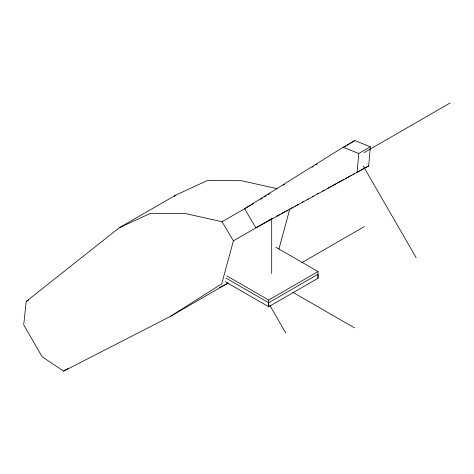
<?xml version="1.0" encoding="UTF-8"?>
<svg xmlns="http://www.w3.org/2000/svg" width="474" height="474" viewBox="0 0 474 474"><rect width="100%" height="100%" fill="white"/><g stroke="black" fill="none" stroke-linecap="round" stroke-linejoin="round"><path stroke-width="0.71" d="M318.013 278.262L318.013 271.561L268.675 300.042L268.675 306.749L318.018 278.262L318.018 274.239L268.675 302.726L268.675 306.743L225.162 281.627M357.07 172.649L358.753 153.487L370.36 146.786L368.677 165.947L255.907 227.858L244.584 208.75L343.194 147.236L354.801 140.535L370.36 146.786M277.272 188.729L241.402 180.701L207.179 180.612L175.866 195.063L119.223 227.769L26.212 301.464L23.7 324.844L42.133 356.774L63.64 371.124L170.427 316.383L228.302 282.901M268.391 220.647L233.392 240.857L221.708 283.849L170.427 316.383M278.925 249.034L289.644 209.567M174.13 196.437L175.866 195.063M260.587 199.305L262.472 198.132M264.356 196.959L266.24 195.78M268.124 194.607L270.008 193.428M283.197 185.204L284.453 184.422M312.088 167.18L313.344 166.398M315.856 164.828L317.112 164.045M344.752 146.804L346.008 146.022M347.264 145.24L349.148 144.06M350.404 143.278L354.801 140.535M26.212 301.464L28.76 299.995M119.223 227.769L150.536 213.318L184.759 213.401L222.069 221.749L250.705 205.218M251.913 204.519L253.886 203.382M364.032 152.681L450.3 102.876M269.665 219.912L270.938 219.178M63.64 371.124L68.096 368.553M301.719 262.732L364.334 226.578M268.811 220.446L272.698 218.324M276.591 216.203L279.832 214.432M281.129 213.727L285.022 211.6M286.32 210.894L287.617 210.183M288.915 209.478L290.207 208.767M291.504 208.062L292.802 207.351M294.099 206.646L295.397 205.935M296.694 205.23L297.992 204.525M301.885 202.398L303.176 201.693M307.069 199.566L308.367 198.861M312.259 196.734L313.557 196.029M317.444 193.907L318.741 193.196M322.634 191.075L323.932 190.364M327.173 188.599L331.065 186.472M332.363 185.767L336.25 183.639M337.547 182.934L341.44 180.807M342.738 180.102L344.035 179.397M345.333 178.686L346.63 177.981M347.922 177.27L349.219 176.565M350.517 175.854L351.815 175.149M353.112 174.438L354.41 173.733M358.303 171.606L359.594 170.901M360.892 170.19L368.677 165.947M219.201 287.712L227.064 283.683M343.194 147.236L358.753 153.487M275.785 247.179L318.013 271.561M292.855 292.286L354.428 327.836M227.082 276.034L268.675 300.042M225.974 278.072L268.675 302.726M222.069 221.749L233.392 240.857M363.208 165.983L416.16 257.696M269.836 305.404L285.757 332.979M271.691 218.52L271.691 273.474"/></g></svg>
